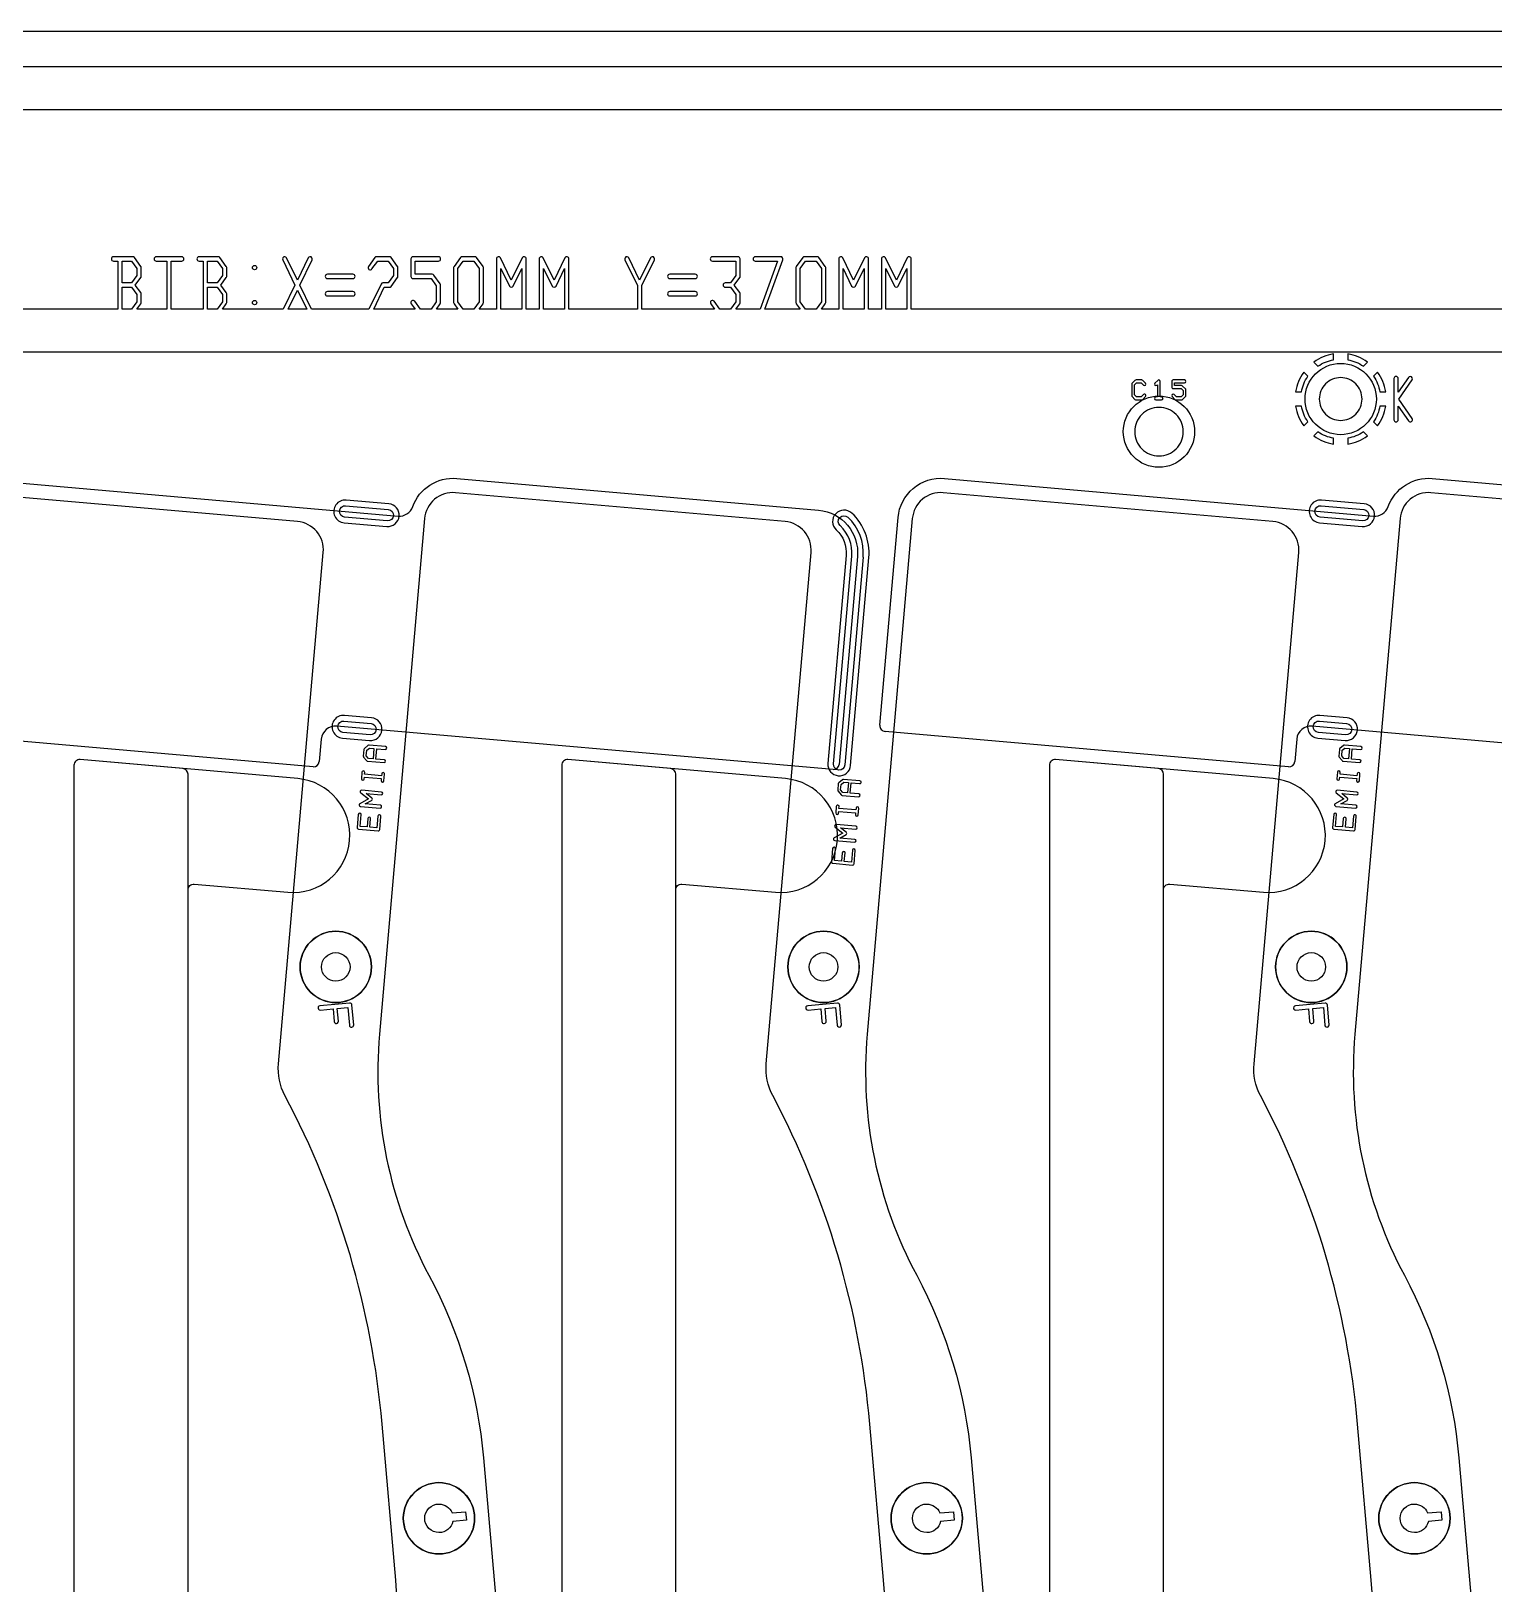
# Model space of a CAD drawing. Extents: x 2864 to 3941, y 2420 to 3182.
# Drawn here: x 3584 to 3635.3, y 2980.2 to 3034.7 of the extents above; entities that cross this region are included whole.
import ezdxf

# ---------------------------------------------------------------- set-up
doc = ezdxf.new("R2010")
doc.units = 0
for name, color, linetype in [('ada-b', 3, 'Continuous'), ('btr2_panel', 7, 'Continuous'), ('emi-panel', 2, 'Continuous')]:
    doc.layers.add(name, color=color, linetype=linetype)

msp = doc.modelspace()

# ---------------------------------------------------------------- linework, layer by layer
at = {"layer": 'ada-b', "linetype": 'Continuous'}
for points in [[(3585.51107, 3008.93618), (3585.51095, 2946.64439, 0.440004), (3585.72838, 2946.44516), (3589.32885, 2946.76016, 0.388891), (3589.51141, 2946.9594), (3589.51144, 3008.62126, 0.388895), (3589.32886, 3008.8205), (3585.72851, 3009.13544, 0.440063)], [(3585.51117, 3008.93619), (3585.51095, 2946.64439, 0.440004), (3585.72838, 2946.44516), (3589.32885, 2946.76016, 0.388891), (3589.51141, 2946.9594), (3589.51136, 3004.571, -0.440016), (3589.72878, 3004.77023), (3593.01135, 3004.48302, 1), (3593.35982, 3008.46784), (3585.72859, 3009.13542, 0.44002)], [(3602.61107, 3008.93618), (3602.61095, 2946.64439, 0.440004), (3602.82838, 2946.44516), (3606.42885, 2946.76016, 0.388891), (3606.61141, 2946.9594), (3606.61144, 3008.62126, 0.388895), (3606.42886, 3008.8205), (3602.82851, 3009.13544, 0.440063)], [(3602.61117, 3008.93619), (3602.61095, 2946.64439, 0.440004), (3602.82838, 2946.44516), (3606.42885, 2946.76016, 0.388891), (3606.61141, 2946.9594), (3606.61136, 3004.571, -0.440016), (3606.82878, 3004.77023), (3610.11135, 3004.48302, 1), (3610.45982, 3008.46784), (3602.82859, 3009.13542, 0.44002)], [(3619.71107, 3008.93618), (3619.71095, 2946.64439, 0.440004), (3619.92838, 2946.44516), (3623.52885, 2946.76016, 0.388891), (3623.71141, 2946.9594), (3623.71144, 3008.62126, 0.388895), (3623.52886, 3008.8205), (3619.92851, 3009.13544, 0.440063)], [(3619.71117, 3008.93619), (3619.71095, 2946.64439, 0.440004), (3619.92838, 2946.44516), (3623.52885, 2946.76016, 0.388891), (3623.71141, 2946.9594), (3623.71136, 3004.571, -0.440016), (3623.92878, 3004.77023), (3627.21135, 3004.48302, 1), (3627.55982, 3008.46784), (3619.92859, 3009.13542, 0.44002)]]:
    msp.add_lwpolyline(points, format="xyb", close=True, dxfattribs=at)
at = {"layer": 'btr2_panel'}
for p, q in [((3601.21544, 3026.35668), (3601.21544, 3024.92608)), ((3602.71544, 3026.35668), (3602.71544, 3024.92608)), ((3613.21544, 3026.35668), (3613.21544, 3024.92608)), ((3614.71544, 3026.35668), (3614.71544, 3024.92608)), ((3593.0198, 3024.92608), (3593.34541, 3025.59571)), ((3593.34541, 3025.59571), (3593.67102, 3024.92608)), ((3593.67102, 3024.92608), (3593.0198, 3024.92608)), ((3598.97415, 3024.92608), (3598.21667, 3024.92608)), ((3610.97415, 3024.92608), (3609.73032, 3024.92608)), ((3629.67299, 3023.15358), (3629.67299, 3023.35643)), ((3628.77217, 3022.57334), (3628.62873, 3022.71678)), ((3623.54643, 3021.74849), (3623.64576, 3021.74849)), ((3628.62874, 3020.83538), (3628.77217, 3020.97882))]:
    msp.add_line(p, q, dxfattribs=at)
at = {"layer": 'btr2_panel', "linetype": 'Continuous'}
for points in [[(3537.92299, 3034.67608), (3791.92299, 3034.67608), (3791.92299, 3031.92608, 0.414215), (3790.67299, 3030.67608, 0.414215), (3791.92299, 3029.42608), (3791.92299, 3024.66941, -0.044688), (3792.42299, 3024.26645), (3792.42299, 3019.08572, -0.044688), (3791.92299, 3018.68276), (3791.92299, 2842.16941, -0.044688), (3792.42299, 2841.76645), (3792.42299, 2836.58572, -0.044688), (3791.92299, 2836.18276), (3791.92299, 2659.66941, -0.044688)], [(3587.71667, 3024.92608), (3587.8532, 3025.11327, 0.159612), (3587.86784, 3025.15838), (3587.86784, 3025.46386, 0.159612), (3587.8532, 3025.50897), (3587.66284, 3025.76996), (3587.8532, 3026.03095, 0.159612), (3587.86784, 3026.07607), (3587.86784, 3026.38154, 0.159612), (3587.8532, 3026.42665), (3587.63009, 3026.73255, 0.240361), (3587.56831, 3026.76384), (3587.1223, 3026.76384), (3586.89919, 3026.76384, 1), (3586.89919, 3026.61144), (3587.0461, 3026.61144), (3587.0461, 3025.76996)], [(3590.0461, 3025.76996), (3590.0461, 3024.92848), (3589.89919, 3024.92848, 0.063141), (3589.88021, 3024.92608), (3588.92161, 3024.92608), (3588.92161, 3026.61144), (3589.29164, 3026.61144, 1), (3589.29164, 3026.76384), (3588.84541, 3026.76384), (3588.39919, 3026.76384, 1), (3588.39919, 3026.61144), (3588.76921, 3026.61144), (3588.76921, 3024.92608), (3587.71667, 3024.92608)], [(3590.71667, 3024.92608), (3590.8532, 3025.11327, 0.159612), (3590.86784, 3025.15838), (3590.86784, 3025.46386, 0.159612), (3590.8532, 3025.50897), (3590.66284, 3025.76996), (3590.8532, 3026.03095, 0.159612), (3590.86784, 3026.07607), (3590.86784, 3026.38154, 0.159612), (3590.8532, 3026.42665), (3590.63009, 3026.73255, 0.240361), (3590.56831, 3026.76384), (3590.1223, 3026.76384), (3589.89919, 3026.76384, 1), (3589.89919, 3026.61144), (3590.0461, 3026.61144), (3590.0461, 3025.76996)], [(3593.34541, 3025.94421), (3592.96771, 3026.72097, 1), (3592.83066, 3026.65432), (3593.26068, 3025.76996), (3592.85034, 3024.92608), (3590.71667, 3024.92608)], [(3596.02097, 3024.92848), (3596.39309, 3025.69376), (3596.56831, 3025.69376, 0.240361), (3596.63009, 3025.72506), (3596.8532, 3026.03095, 0.159612), (3596.86784, 3026.07607), (3596.86784, 3026.38154, 0.159612), (3596.8532, 3026.42665), (3596.63009, 3026.73255, 0.240361), (3596.56831, 3026.76384), (3596.12251, 3026.76384, 0.240361), (3596.06073, 3026.73255), (3595.83762, 3026.42665, 1), (3595.96075, 3026.33685), (3596.16104, 3026.61144), (3596.52979, 3026.61144), (3596.71544, 3026.35691), (3596.71544, 3026.10069), (3596.52979, 3025.84616), (3596.34541, 3025.84616, 0.287731), (3596.2768, 3025.80312), (3595.85034, 3024.92608), (3593.84048, 3024.92608), (3593.43014, 3025.76996), (3593.86016, 3026.65432, 1), (3593.72311, 3026.72097), (3593.34541, 3025.94421)], [(3598.21667, 3024.92608), (3598.3532, 3025.11327, 0.159612), (3598.36784, 3025.15838), (3598.36784, 3025.76975, 0.159612), (3598.3532, 3025.81487), (3598.13009, 3026.12076, 0.240361), (3598.06831, 3026.15206), (3597.47539, 3026.15206), (3597.47539, 3026.61144), (3598.29164, 3026.61144, 1), (3598.29164, 3026.76384), (3597.39919, 3026.76384, 0.414239), (3597.32299, 3026.68764), (3597.32299, 3026.07586, 0.414239), (3597.39919, 3025.99966), (3598.02979, 3025.99966), (3598.21544, 3025.74513), (3598.21544, 3025.18301), (3598.02979, 3024.92848), (3597.66104, 3024.92848), (3597.46075, 3025.20308, 1), (3597.33762, 3025.11327), (3597.47415, 3024.92608)], [(3599.71667, 3024.92608), (3599.8532, 3025.11327, 0.159612), (3599.86784, 3025.15838), (3599.86784, 3026.38154, 0.159612), (3599.8532, 3026.42665), (3599.63009, 3026.73255, 0.240361), (3599.56831, 3026.76384), (3599.12251, 3026.76384, 0.240361), (3599.06073, 3026.73255), (3598.83762, 3026.42665, 0.159612), (3598.82299, 3026.38154), (3598.82299, 3025.15838, 0.159612), (3598.83762, 3025.11327), (3598.97415, 3024.92608)], [(3600.84541, 3025.94422), (3600.46779, 3026.7208, 0.796918), (3600.32299, 3026.68764), (3600.32299, 3024.92608), (3599.71667, 3024.92608)], [(3602.34541, 3025.94422), (3601.96779, 3026.7208, 0.796918), (3601.82299, 3026.68764), (3601.82299, 3024.92608), (3601.36784, 3024.92608), (3601.36784, 3026.68764, 0.796906), (3601.22303, 3026.7208), (3600.84541, 3025.94422)], [(3605.34541, 3025.94422), (3604.96771, 3026.72097, 1), (3604.83066, 3026.65432), (3605.26921, 3025.75242), (3605.26921, 3024.92608), (3602.86784, 3024.92608), (3602.86784, 3026.68764, 0.796906), (3602.72303, 3026.7208), (3602.34541, 3025.94422)], [(3607.97415, 3024.92608), (3605.42161, 3024.92608), (3605.42161, 3025.75242), (3605.86016, 3026.65432, 1), (3605.72311, 3026.72097), (3605.34541, 3025.94422)], [(3608.71667, 3024.92608), (3608.8532, 3025.11327, 0.159612), (3608.86784, 3025.15838), (3608.86784, 3025.46386, 0.159612), (3608.8532, 3025.50897), (3608.66284, 3025.76996), (3608.8532, 3026.03095, 0.159612), (3608.86784, 3026.07607), (3608.86784, 3026.68764, 0.414239), (3608.79164, 3026.76384), (3607.89919, 3026.76384, 1), (3607.89919, 3026.61144), (3608.71544, 3026.61144), (3608.71544, 3026.10069), (3608.52979, 3025.84616), (3608.34541, 3025.84616, 1), (3608.34541, 3025.69376), (3608.52979, 3025.69376), (3608.71544, 3025.43923), (3608.71544, 3025.18301), (3608.52979, 3024.92848), (3608.16104, 3024.92848), (3607.96075, 3025.20308, 1), (3607.83762, 3025.11327), (3607.97415, 3024.92608)], [(3609.73032, 3024.92608), (3610.36313, 3026.66129, 0.521877), (3610.29164, 3026.76384), (3609.39919, 3026.76384, 1), (3609.39919, 3026.61144), (3610.18274, 3026.61144)], [(3611.71667, 3024.92608), (3611.8532, 3025.11327, 0.159612), (3611.86784, 3025.15838), (3611.86784, 3026.38154, 0.159612), (3611.8532, 3026.42665), (3611.63009, 3026.73255, 0.240361), (3611.56831, 3026.76384), (3611.12251, 3026.76384, 0.240361), (3611.06073, 3026.73255), (3610.83762, 3026.42665, 0.159612), (3610.82299, 3026.38154), (3610.82299, 3025.15838, 0.159612), (3610.83762, 3025.11327), (3610.97415, 3024.92608)], [(3612.84541, 3025.94422), (3612.46779, 3026.7208, 0.796918), (3612.32299, 3026.68764), (3612.32299, 3024.92608), (3611.71667, 3024.92608)], [(3614.34541, 3025.94422), (3613.96779, 3026.7208, 0.796918), (3613.82299, 3026.68764), (3613.82299, 3024.92608), (3613.36784, 3024.92608), (3613.36784, 3026.68764, 0.796906), (3613.22303, 3026.7208), (3612.84541, 3025.94422)], [(3646.85795, 3024.92608), (3614.86784, 3024.92608), (3614.86784, 3026.68764, 0.796906), (3614.72303, 3026.7208), (3614.34541, 3025.94422)], [(3600.47539, 3026.35668), (3600.77688, 3025.73664, 0.625713), (3600.91394, 3025.73664), (3601.21544, 3026.35668)], [(3601.97539, 3026.35668), (3602.27688, 3025.73664, 0.625713), (3602.41394, 3025.73664), (3602.71544, 3026.35668)], [(3612.47539, 3026.35668), (3612.77688, 3025.73664, 0.625713), (3612.91394, 3025.73664), (3613.21544, 3026.35668)], [(3613.97539, 3026.35668), (3614.27688, 3025.73664, 0.625713), (3614.41394, 3025.73664), (3614.71544, 3026.35668)], [(3587.0461, 3025.76996), (3587.0461, 3024.92848), (3586.89919, 3024.92848, 0.063141), (3586.88021, 3024.92608), (3560.62289, 3024.92608), (3560.62289, 3023.42608), (3767.77638, 3023.42608)], [(3597.47415, 3024.92608), (3596.81061, 3024.92608, 0.06311), (3596.79164, 3024.92848), (3596.02097, 3024.92848)], [(3628.98229, 3023.07033), (3629.12573, 3022.9269, -0.106991), (3629.67299, 3023.15358)], [(3630.17299, 3023.35643), (3630.17299, 3023.15358, -0.106992), (3630.72025, 3022.9269), (3630.86368, 3023.07033)], [(3628.34264, 3022.02608), (3628.54549, 3022.02608, -0.106992), (3628.77217, 3022.57334)], [(3631.21724, 3022.71678), (3631.0738, 3022.57334, -0.106991), (3631.30048, 3022.02608), (3631.50333, 3022.02608)], [(3631.94032, 3022.01165), (3631.94032, 3022.491, 1), (3631.79032, 3022.491), (3631.79032, 3021.0506, 1), (3631.94032, 3021.0506), (3631.94032, 3021.52995)], [(3632.42375, 3021.09318), (3631.95642, 3021.7708), (3632.42375, 3022.44842, 1), (3632.30027, 3022.53358), (3631.94032, 3022.01165)], [(3623.64576, 3021.74849, 1), (3623.64576, 3021.84849), (3623.59643, 3021.84849), (3623.59643, 3022.39452, 0.669786), (3623.51092, 3022.42972), (3623.41173, 3022.33054, 1), (3623.48244, 3022.25983), (3623.49643, 3022.27381)], [(3623.49643, 3022.27381), (3623.49643, 3021.84849), (3623.44709, 3021.84849, 1), (3623.44709, 3021.74849), (3623.54643, 3021.74849)], [(3628.77217, 3020.97882, -0.106993), (3628.54549, 3021.52608), (3628.34264, 3021.52608)], [(3631.50333, 3021.52608), (3631.30048, 3021.52608, -0.106992), (3631.0738, 3020.97882), (3631.21724, 3020.83538)], [(3631.94032, 3021.52995), (3632.30027, 3021.00802, 1), (3632.42375, 3021.09318)], [(3629.67299, 3020.19573), (3629.67299, 3020.39858, -0.106992), (3629.12573, 3020.62527), (3628.98229, 3020.48183)], [(3630.86368, 3020.48183), (3630.72025, 3020.62527, -0.106991), (3630.17299, 3020.39858), (3630.17299, 3020.19573)], [(3612.78262, 3017.77532, 1), (3612.23714, 3017.19013, -0.230922), (3612.58294, 3016.28954), (3611.94531, 3009.00177, 1), (3612.74226, 3008.93204), (3613.37989, 3016.21981)], [(3613.18065, 3016.23725), (3612.54303, 3008.94947, -1), (3612.14455, 3008.98434), (3612.78217, 3016.27211, 0.230923), (3612.37351, 3017.33643, -1), (3612.64625, 3017.62902)], [(3596.29481, 3007.99688), (3595.60234, 3008.05746, 0.743963), (3595.56649, 3007.96864), (3595.8341, 3007.75432)], [(3595.72621, 3007.58128), (3595.9479, 3007.7026, 0.537055), (3595.95493, 3007.78567), (3595.75789, 3007.94347)], [(3595.75789, 3007.94347), (3596.2861, 3007.89726, 1), (3596.29481, 3007.99688)], [(3630.49481, 3007.99688), (3629.80234, 3008.05746, 0.743963), (3629.76649, 3007.96864), (3630.0341, 3007.75432)], [(3629.92621, 3007.58128), (3630.1479, 3007.7026, 0.537055), (3630.15493, 3007.78567), (3629.95789, 3007.94347)], [(3629.95789, 3007.94347), (3630.4861, 3007.89726, 1), (3630.49481, 3007.99688)], [(3595.8341, 3007.75432), (3595.53333, 3007.58972, 0.74498), (3595.55335, 3007.49602), (3596.24569, 3007.43545, 1), (3596.25441, 3007.53507), (3595.72621, 3007.58128)], [(3630.0341, 3007.75432), (3629.73333, 3007.58972, 0.74498), (3629.75335, 3007.49602), (3630.44569, 3007.43545, 1), (3630.45441, 3007.53507), (3629.92621, 3007.58128)], [(3612.92673, 3006.79767), (3612.23426, 3006.85825, 0.743963), (3612.1984, 3006.76944), (3612.46602, 3006.55512)], [(3612.38981, 3006.74427), (3612.91802, 3006.69805, 1), (3612.92673, 3006.79767)], [(3612.46602, 3006.55512), (3612.16525, 3006.39052, 0.74498), (3612.18527, 3006.29681), (3612.87761, 3006.23624, 1), (3612.88633, 3006.33586), (3612.35812, 3006.38207)], [(3612.35812, 3006.38207), (3612.57982, 3006.5034, 0.537055), (3612.58685, 3006.58646), (3612.38981, 3006.74427)]]:
    msp.add_lwpolyline(points, format="xyb", dxfattribs=at)
for points in [[(3785.92299, 3032.67608, 0.414216), (3784.92299, 3033.67608, 0.182679), (3784.26155, 3033.42608), (3546.01972, 3033.42608, 1), (3546.01972, 3031.92608), (3784.26155, 3031.92608, 0.182679), (3784.92299, 3031.67608, 0.414216)], [(3595.29164, 3025.99966, 1), (3595.29164, 3026.15206), (3594.39919, 3026.15206, 1), (3594.39919, 3025.99966)], [(3607.29164, 3025.99966, 1), (3607.29164, 3026.15206), (3606.39919, 3026.15206, 1), (3606.39919, 3025.99966)], [(3595.29164, 3025.38787, 1), (3595.29164, 3025.54027), (3594.39919, 3025.54027, 1), (3594.39919, 3025.38787)], [(3607.29164, 3025.38787, 1), (3607.29164, 3025.54027), (3606.39919, 3025.54027, 1), (3606.39919, 3025.38787)], [(3623.08046, 3021.86248, 1), (3623.00975, 3021.93319), (3622.92505, 3021.84849), (3622.7678, 3021.84849), (3622.69775, 3021.91854), (3622.69775, 3022.27447), (3622.7678, 3022.34452), (3622.92505, 3022.34452), (3623.00975, 3022.25983, 1), (3623.08046, 3022.33054), (3622.98127, 3022.42972, 0.200121), (3622.94576, 3022.44452), (3622.74709, 3022.44452, 0.200121), (3622.71158, 3022.42972), (3622.61255, 3022.33069, 0.200121), (3622.59775, 3022.29518), (3622.59775, 3021.89783, 0.200121), (3622.61255, 3021.86232), (3622.71158, 3021.76329, 0.200121), (3622.74709, 3021.74849), (3622.94576, 3021.74849, 0.200121), (3622.98127, 3021.76329)], [(3624.4951, 3021.89783), (3624.4951, 3022.09651, 0.200121), (3624.4803, 3022.13202), (3624.38127, 3022.23104, 0.200121), (3624.34576, 3022.24584), (3624.09775, 3022.24584), (3624.09775, 3022.34452), (3624.4451, 3022.34452, 1), (3624.4451, 3022.44452), (3624.04775, 3022.44452, 0.414253), (3623.99775, 3022.39452), (3623.99775, 3022.19584, 0.414253), (3624.04775, 3022.14584), (3624.32505, 3022.14584), (3624.3951, 3022.0758), (3624.3951, 3021.91854), (3624.32505, 3021.84849), (3624.1678, 3021.84849), (3624.08311, 3021.93319, 1), (3624.0124, 3021.86248), (3624.11158, 3021.76329, 0.200121), (3624.14709, 3021.74849), (3624.34576, 3021.74849, 0.200121), (3624.38127, 3021.76329), (3624.4803, 3021.86232, 0.200121)], [(3630.67299, 3021.77608, 0.414216), (3629.92299, 3022.52608, 0.414216), (3629.17299, 3021.77608, 0.414216), (3629.92299, 3021.02608, 0.414216)], [(3624.40167, 3020.63185, 0.414215), (3623.55167, 3021.48185, 0.414215), (3622.70167, 3020.63185, 0.414215), (3623.55167, 3019.78185, 0.414215)], [(3596.79314, 2980.36326), (3596.3138, 2985.84219, 0.100411), (3592.90956, 2997.35816, -0.144694), (3592.68408, 2998.46939), (3594.25277, 3016.39735, 0.414156), (3593.34368, 3017.48063), (3581.78785, 3018.49181, 0.414232), (3580.70449, 3017.58284), (3579.12298, 2999.5068, 0.145892), (3580.85809, 2991.05497, -0.101585), (3582.76563, 2984.65688), (3583.24497, 2979.17795, -0.152268), (3581.13706, 2969.52368, 0.152268), (3579.22, 2960.74205), (3581.38756, 2935.96678, 0.414215), (3582.47091, 2935.05774), (3594.02669, 2936.06875, 0.414215), (3594.93573, 2937.15209), (3592.7817, 2961.77275, -0.151039), (3593.03076, 2962.92738, 0.151026)], [(3596.54764, 3018.10371), (3595.05492, 3018.23433, 1), (3594.98519, 3017.43738), (3596.47791, 3017.30676, 1)], [(3613.89314, 2980.36326), (3613.4138, 2985.84219, 0.100411), (3610.00956, 2997.35816, -0.144694), (3609.78408, 2998.46939), (3611.35277, 3016.39735, 0.414156), (3610.44368, 3017.48063), (3598.88785, 3018.49181, 0.414232), (3597.80449, 3017.58284), (3596.22298, 2999.5068, 0.145892), (3597.95809, 2991.05497, -0.101585), (3599.86563, 2984.65688), (3600.34497, 2979.17795, -0.152268), (3598.23706, 2969.52368, 0.152268), (3596.32, 2960.74205), (3598.48756, 2935.96678, 0.414215), (3599.57091, 2935.05774), (3611.12669, 2936.06875, 0.414215), (3612.03573, 2937.15209), (3609.8817, 2961.77275, -0.151039), (3610.13076, 2962.92738, 0.151026)], [(3630.99314, 2980.36326), (3630.5138, 2985.84219, 0.100411), (3627.10956, 2997.35816, -0.144694), (3626.88408, 2998.46939), (3628.45277, 3016.39735, 0.414156), (3627.54368, 3017.48063), (3615.98785, 3018.49181, 0.414232), (3614.90449, 3017.58284), (3613.32298, 2999.5068, 0.145892), (3615.05809, 2991.05497, -0.101585), (3616.96563, 2984.65688), (3617.44497, 2979.17795, -0.152268), (3615.33706, 2969.52368, 0.152268), (3613.42, 2960.74205), (3615.58756, 2935.96678, 0.414215), (3616.67091, 2935.05774), (3628.22669, 2936.06875, 0.414215), (3629.13573, 2937.15209), (3626.9817, 2961.77275, -0.151039), (3627.23076, 2962.92738, 0.151026)], [(3630.74764, 3018.10371), (3629.25492, 3018.23433, 1), (3629.18519, 3017.43738), (3630.67791, 3017.30676, 1)], [(3648.09314, 2980.36326), (3647.6138, 2985.84219, 0.100411), (3644.20956, 2997.35816, -0.144694), (3643.98408, 2998.46939), (3645.55277, 3016.39735, 0.414156), (3644.64368, 3017.48063), (3633.08785, 3018.49181, 0.414232), (3632.00449, 3017.58284), (3630.42298, 2999.5068, 0.145892), (3632.15809, 2991.05497, -0.101585), (3634.06563, 2984.65688), (3634.54497, 2979.17795, -0.152268), (3632.43706, 2969.52368, 0.152268), (3630.52, 2960.74205), (3632.68756, 2935.96678, 0.414215), (3633.77091, 2935.05774), (3645.32669, 2936.06875, 0.414215), (3646.23573, 2937.15209), (3644.0817, 2961.77275, -0.151039), (3644.33076, 2962.92738, 0.151026)], [(3596.53021, 3017.90447, -1), (3596.49534, 3017.506), (3595.00262, 3017.63662, -1), (3595.03749, 3018.03509)], [(3630.73021, 3017.90447, -1), (3630.69534, 3017.506), (3629.20262, 3017.63662, -1), (3629.23749, 3018.03509)], [(3595.94565, 3010.60209), (3594.99469, 3010.68528, 1), (3594.92497, 3009.88833), (3595.87593, 3009.80514, 1)], [(3630.14565, 3010.60209), (3629.19469, 3010.68528, 1), (3629.12497, 3009.88833), (3630.07593, 3009.80514, 1)], [(3595.92822, 3010.40286, -1), (3595.89336, 3010.00438), (3594.9424, 3010.08756, -1), (3594.97726, 3010.48604)], [(3630.12822, 3010.40286, -1), (3630.09336, 3010.00438), (3629.1424, 3010.08756, -1), (3629.17726, 3010.48604)], [(3596.43426, 3009.59079), (3595.857, 3009.64129, 0.200133), (3595.82034, 3009.62964), (3595.69512, 3009.52457, 0.200125), (3595.67728, 3009.49049), (3595.65708, 3009.25958, 0.200109), (3595.66873, 3009.22292), (3595.7738, 3009.0977, 0.200125), (3595.80788, 3009.07986), (3596.38514, 3009.02936, 1), (3596.39386, 3009.12898), (3596.09731, 3009.15492), (3596.129, 3009.51711), (3596.42555, 3009.49117, 1)], [(3630.63426, 3009.59079), (3630.057, 3009.64129, 0.200133), (3630.02034, 3009.62964), (3629.89512, 3009.52457, 0.200125), (3629.87728, 3009.49049), (3629.85708, 3009.25958, 0.200109), (3629.86873, 3009.22292), (3629.9738, 3009.0977, 0.200125), (3630.00788, 3009.07986), (3630.58514, 3009.02936, 1), (3630.59386, 3009.12898), (3630.29731, 3009.15492), (3630.329, 3009.51711), (3630.62555, 3009.49117, 1)], [(3596.39989, 3008.62421, 1), (3596.30027, 3008.63293), (3596.29453, 3008.56729), (3595.70143, 3008.61917), (3595.70717, 3008.68482, 1), (3595.60756, 3008.69353), (3595.58735, 3008.46263, 1), (3595.68697, 3008.45391), (3595.69272, 3008.51955), (3596.28581, 3008.46767), (3596.28007, 3008.40202, 1), (3596.37969, 3008.39331)], [(3613.06618, 3008.39158), (3612.48892, 3008.44209, 0.200133), (3612.45225, 3008.43044), (3612.32703, 3008.32537, 0.200125), (3612.3092, 3008.29128), (3612.289, 3008.06038, 0.200109), (3612.30065, 3008.02371), (3612.40571, 3007.89849, 0.200125), (3612.4398, 3007.88066), (3613.01706, 3007.83015, 1), (3613.02578, 3007.92977), (3612.72923, 3007.95572), (3612.76092, 3008.31791), (3613.05747, 3008.29196, 1)], [(3630.59989, 3008.62421, 1), (3630.50027, 3008.63293), (3630.49453, 3008.56729), (3629.90143, 3008.61917), (3629.90717, 3008.68482, 1), (3629.80756, 3008.69353), (3629.78735, 3008.46263, 1), (3629.88697, 3008.45391), (3629.89272, 3008.51955), (3630.48581, 3008.46767), (3630.48007, 3008.40202, 1), (3630.57969, 3008.39331)], [(3613.03181, 3007.42501, 1), (3612.93219, 3007.43372), (3612.92644, 3007.36808), (3612.33335, 3007.41997), (3612.33909, 3007.48561, 1), (3612.23947, 3007.49433), (3612.21927, 3007.26342, 1), (3612.31889, 3007.2547), (3612.32463, 3007.32035), (3612.91773, 3007.26846), (3612.91198, 3007.20282, 1), (3613.0116, 3007.1941)], [(3596.27054, 3007.14575, 1), (3596.17092, 3007.15447), (3596.13488, 3006.74247), (3595.88814, 3006.76405), (3595.91408, 3007.0606, 1), (3595.81446, 3007.06932), (3595.78852, 3006.77277), (3595.54178, 3006.79435), (3595.57783, 3007.20636, 1), (3595.47821, 3007.21507), (3595.4378, 3006.75326, 0.414255), (3595.48326, 3006.69909), (3596.17597, 3006.63849, 0.414249), (3596.23014, 3006.68394)], [(3630.47054, 3007.14575, 1), (3630.37092, 3007.15447), (3630.33488, 3006.74247), (3630.08814, 3006.76405), (3630.11408, 3007.0606, 1), (3630.01446, 3007.06932), (3629.98852, 3006.77277), (3629.74178, 3006.79435), (3629.77783, 3007.20636, 1), (3629.67821, 3007.21507), (3629.6378, 3006.75326, 0.414255), (3629.68326, 3006.69909), (3630.37597, 3006.63849, 0.414249), (3630.43014, 3006.68394)], [(3612.90246, 3005.94655, 1), (3612.80284, 3005.95526), (3612.7668, 3005.54326), (3612.52006, 3005.56485), (3612.546, 3005.8614, 1), (3612.44638, 3005.87011), (3612.42044, 3005.57356), (3612.1737, 3005.59515), (3612.20974, 3006.00715, 1), (3612.11013, 3006.01587), (3612.06972, 3005.55406, 0.414255), (3612.11517, 3005.49989), (3612.80789, 3005.43929, 0.414249), (3612.86206, 3005.48474)], [(3595.9417, 3001.86706, 0.414215), (3594.6917, 3003.11706, 0.414215), (3593.4417, 3001.86706, 0.414215), (3594.6917, 3000.61706, 0.414215)], [(3613.0417, 3001.86706, 0.414215), (3611.7917, 3003.11706, 0.414215), (3610.5417, 3001.86706, 0.414215), (3611.7917, 3000.61706, 0.414215)], [(3630.1417, 3001.86706, 0.414215), (3628.8917, 3003.11706, 0.414215), (3627.6417, 3001.86706, 0.414215), (3628.8917, 3000.61706, 0.414215)], [(3595.1917, 3001.86706, -0.414217), (3594.6917, 3001.36706, -0.414217), (3594.1917, 3001.86706, -0.414217), (3594.6917, 3002.36706, -0.414217)], [(3612.2917, 3001.86706, -0.414217), (3611.7917, 3001.36706, -0.414217), (3611.2917, 3001.86706, -0.414217), (3611.7917, 3002.36706, -0.414217)], [(3629.3917, 3001.86706, -0.414217), (3628.8917, 3001.36706, -0.414217), (3628.3917, 3001.86706, -0.414217), (3628.8917, 3002.36706, -0.414217)], [(3595.31839, 2999.83543), (3595.25779, 3000.52815, 0.414234), (3595.17653, 3000.59633), (3594.65744, 3000.55091), (3594.65655, 3000.55083), (3594.13746, 3000.50542, 1), (3594.15053, 3000.35599), (3594.59535, 3000.39491), (3594.63427, 2999.95008, 1), (3594.7837, 2999.96316), (3594.74478, 3000.40798), (3595.11489, 3000.44036), (3595.16896, 2999.82236, 1)], [(3612.41839, 2999.83543), (3612.35779, 3000.52815, 0.414234), (3612.27653, 3000.59633), (3611.75744, 3000.55091), (3611.75655, 3000.55083), (3611.23746, 3000.50542, 1), (3611.25053, 3000.35599), (3611.69535, 3000.39491), (3611.73427, 2999.95008, 1), (3611.8837, 2999.96316), (3611.84478, 3000.40798), (3612.21489, 3000.44036), (3612.26896, 2999.82236, 1)], [(3629.51839, 2999.83543), (3629.45779, 3000.52815, 0.414234), (3629.37653, 3000.59633), (3628.85744, 3000.55091), (3628.85655, 3000.55083), (3628.33746, 3000.50542, 1), (3628.35053, 3000.35599), (3628.79535, 3000.39491), (3628.83427, 2999.95008, 1), (3628.9837, 2999.96316), (3628.94478, 3000.40798), (3629.31489, 3000.44036), (3629.36896, 2999.82236, 1)], [(3599.55926, 2982.53616, 0.414215), (3598.30926, 2983.78616, 0.414215), (3597.05926, 2982.53616, 0.414215), (3598.30926, 2981.28616, 0.414215)], [(3616.65926, 2982.53616, 0.414215), (3615.40926, 2983.78616, 0.414215), (3614.15926, 2982.53616, 0.414215), (3615.40926, 2981.28616, 0.414215)], [(3633.75926, 2982.53616, 0.414215), (3632.50926, 2983.78616, 0.414215), (3631.25926, 2982.53616, 0.414215), (3632.50926, 2981.28616, 0.414215)], [(3599.26986, 2982.46963), (3598.79749, 2982.4283, -0.351876), (3598.30926, 2982.03616, -0.414217), (3597.80926, 2982.53616, -0.414217), (3598.30926, 2983.03616, -0.303552), (3598.77134, 2982.72716), (3599.24371, 2982.76849)], [(3616.36986, 2982.46963), (3615.89749, 2982.4283, -0.351876), (3615.40926, 2982.03616, -0.414217), (3614.90926, 2982.53616, -0.414217), (3615.40926, 2983.03616, -0.303552), (3615.87134, 2982.72716), (3616.34371, 2982.76849)], [(3633.46986, 2982.46963), (3632.99749, 2982.4283, -0.351876), (3632.50926, 2982.03616, -0.414217), (3632.00926, 2982.53616, -0.414217), (3632.50926, 2983.03616, -0.303552), (3632.97134, 2982.72716), (3633.44371, 2982.76849)]]:
    msp.add_lwpolyline(points, format="xyb", close=True, dxfattribs=at)
for points in [[(3587.71544, 3026.10069), (3587.52979, 3025.84616), (3587.1985, 3025.84616), (3587.1985, 3026.61144), (3587.52979, 3026.61144), (3587.71544, 3026.35691)], [(3590.71544, 3026.10069), (3590.52979, 3025.84616), (3590.1985, 3025.84616), (3590.1985, 3026.61144), (3590.52979, 3026.61144), (3590.71544, 3026.35691)], [(3599.71544, 3025.18301), (3599.52979, 3024.92848), (3599.16104, 3024.92848), (3598.97539, 3025.18301), (3598.97539, 3026.35691), (3599.16104, 3026.61144), (3599.52979, 3026.61144), (3599.71544, 3026.35691)], [(3611.71544, 3025.18301), (3611.52979, 3024.92848), (3611.16104, 3024.92848), (3610.97539, 3025.18301), (3610.97539, 3026.35691), (3611.16104, 3026.61144), (3611.52979, 3026.61144), (3611.71544, 3026.35691)], [(3587.71544, 3025.18301), (3587.52979, 3024.92848), (3587.1985, 3024.92848), (3587.1985, 3025.69376), (3587.52979, 3025.69376), (3587.71544, 3025.43923)], [(3590.71544, 3025.18301), (3590.52979, 3024.92848), (3590.1985, 3024.92848), (3590.1985, 3025.69376), (3590.52979, 3025.69376), (3590.71544, 3025.43923)], [(3596.02938, 3009.52583), (3595.99769, 3009.16364), (3595.83723, 3009.17768), (3595.7585, 3009.2715), (3595.77509, 3009.46114), (3595.86892, 3009.53987)], [(3630.22938, 3009.52583), (3630.19769, 3009.16364), (3630.03723, 3009.17768), (3629.9585, 3009.2715), (3629.97509, 3009.46114), (3630.06892, 3009.53987)], [(3612.6613, 3008.32662), (3612.62961, 3007.96443), (3612.46914, 3007.97847), (3612.39042, 3008.07229), (3612.40701, 3008.26194), (3612.50083, 3008.34066)]]:
    msp.add_lwpolyline(points, close=True, dxfattribs=at)
for points in [[(3610.18274, 3026.61144), (3609.5681, 3024.92608), (3608.71667, 3024.92608)], [(3601.21544, 3024.92608), (3600.47539, 3024.92608), (3600.47539, 3026.35668)], [(3602.71544, 3024.92608), (3601.97539, 3024.92608), (3601.97539, 3026.35668)], [(3613.21544, 3024.92608), (3612.47539, 3024.92608), (3612.47539, 3026.35668)], [(3614.71544, 3024.92608), (3613.97539, 3024.92608), (3613.97539, 3026.35668)]]:
    msp.add_lwpolyline(points, dxfattribs=at)
at = {"layer": 'btr2_panel'}
for centre in [(3591.84541, 3026.38175), (3591.84541, 3025.15817)]:
    msp.add_circle(centre, 0.0762, dxfattribs=at)
for centre, radius, start, end in [((3629.92298, 3021.77608), 1.6, 98.989222, 126.010598), ((3629.92299, 3021.77608), 1.6, 53.989402, 81.010778), ((3629.92299, 3021.77608), 1.6, 143.989402, 171.010778), ((3629.92299, 3021.77608), 1.6, 8.989222, 36.010598), ((3629.92299, 3021.77608), 1.6, 188.989389, 216.010785), ((3629.92299, 3021.77608), 1.6, 323.989402, 351.010778), ((3629.92299, 3021.77608), 1.6, 233.989373, 261.01066), ((3629.92299, 3021.77608), 1.6, 278.989222, 306.010598), ((3611.48703, 3016.38543), 1.90009, 354.99966, 47.011099), ((3611.48703, 3016.38543), 1.70009, 354.999693, 47.011081)]:
    msp.add_arc(centre, radius, start, end, dxfattribs=at)
at = {"layer": 'emi-panel'}
for p, q in [((3613.7688, 3010.33808), (3614.40637, 3017.62623)), ((3593.89655, 3008.88399), (3579.75061, 3010.12141)), ((3612.12712, 3008.78509), (3594.72376, 3010.30745)), ((3628.09655, 3008.88399), (3613.95061, 3010.12141)), ((3646.32712, 3008.78509), (3628.92376, 3010.30745)), ((3594.18209, 3009.85294), (3594.11322, 3009.06579)), ((3628.38209, 3009.85294), (3628.31322, 3009.06579))]:
    msp.add_line(p, q, dxfattribs=at)
at = {"layer": 'emi-panel', "linetype": 'Continuous'}
for points in [[(3580.20637, 3017.62621, -0.414272), (3581.83145, 3018.98991), (3596.87493, 3017.67355)], [(3597.38868, 3018.00236, -0.340736), (3598.93145, 3018.98991), (3611.6178, 3017.87981, -0.414211), (3612.98141, 3016.25468), (3612.34379, 3008.9669)], [(3614.40637, 3017.62621, -0.414272), (3616.03145, 3018.98991), (3631.07493, 3017.67355)], [(3631.58868, 3018.00236, -0.340736), (3633.13145, 3018.98991), (3645.8178, 3017.87981, -0.414211), (3647.18141, 3016.25468), (3646.54379, 3008.9669)]]:
    msp.add_lwpolyline(points, format="xyb", dxfattribs=at)
at = {"layer": 'emi-panel'}
for centre in [(3629.92299, 3021.77608), (3623.55167, 3020.63185), (3594.6917, 3001.86706), (3611.7917, 3001.86706), (3628.8917, 3001.86706), (3598.30926, 2982.53616), (3615.40926, 2982.53616), (3632.50926, 2982.53616)]:
    msp.add_circle(centre, 1.25, dxfattribs=at)
for centre, radius, start, end in [((3596.91853, 3018.17119), 0.49955, 264.9926, 340.246962), ((3631.11853, 3018.17119), 0.49955, 264.9926, 340.246962), ((3594.68019, 3009.80936), 0.5, 85.00072, 174.999839), ((3613.96804, 3010.32065), 0.2, 175.000323, 265.001037), ((3628.88019, 3009.80936), 0.5, 85.00072, 174.999839), ((3593.91398, 3009.08323), 0.2, 265.000292, 354.998865), ((3612.14454, 3008.98434), 0.2, 265.001068, 354.999641), ((3628.11398, 3009.08323), 0.2, 265.000292, 354.998865)]:
    msp.add_arc(centre, radius, start, end, dxfattribs=at)

doc.saveas('drawing.dxf')
